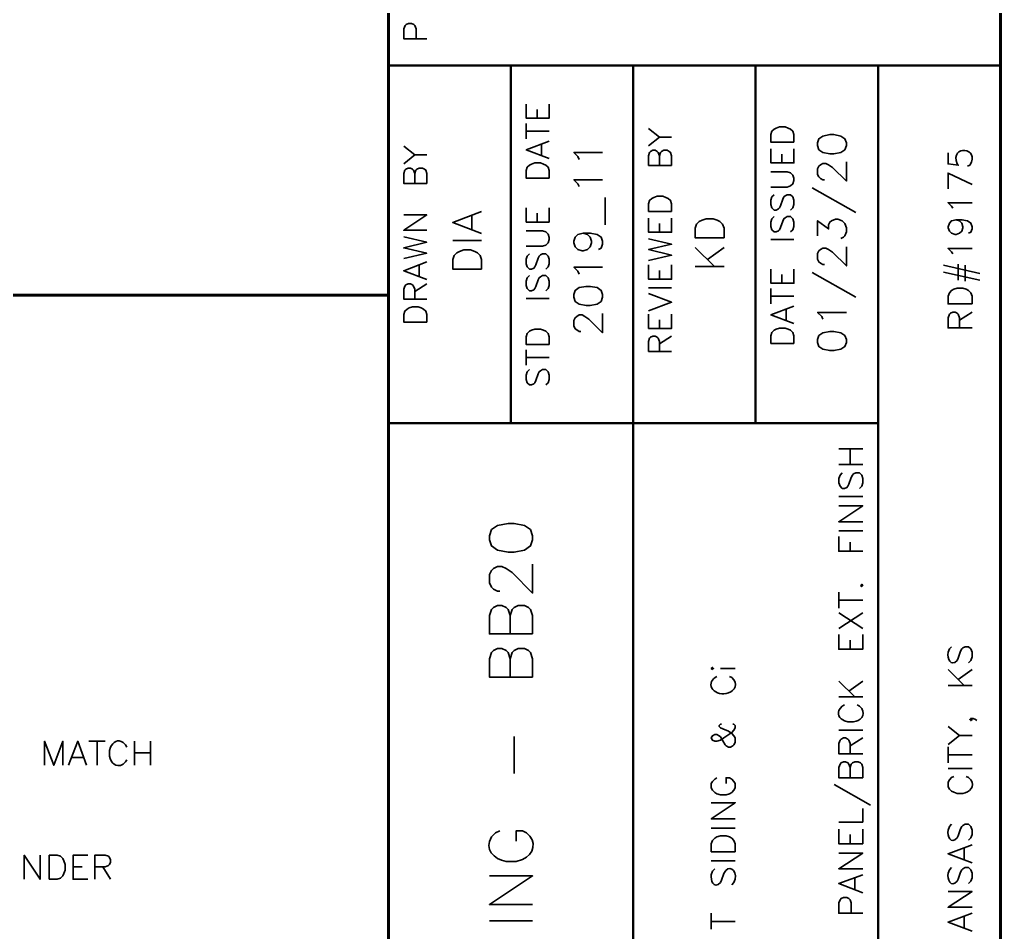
# Model space of a CAD drawing. Header units: inches. Extents: x 5 to 516, y -193 to 129.
# Drawn here: x 135.07 to 147.89, y -113.11 to -101.18 of the extents above; entities that cross this region are included whole.
import ezdxf

# ---------------------------------------------------------------- set-up
doc = ezdxf.new("R2010")
doc.units = ezdxf.units.IN
doc.header["$MEASUREMENT"] = 0
doc.layers.add('PDF4_Geometry', color=7, linetype='Continuous')

msp = doc.modelspace()

# ---------------------------------------------------------------- linework, layer by layer
at = {"layer": 'PDF4_Geometry', "lineweight": 60}
for points in [[(147.8887598, -127.2829903), (147.8887598, -37.2829831), (12.888749, -37.2829831), (12.888749, -127.2829903)], [(139.8887591, -37.2829831), (139.8887591, -127.2829903)], [(139.8887591, -104.7829852), (12.888749, -104.7829852)]]:
    msp.add_lwpolyline(points, dxfattribs=at)
at = {"layer": 'PDF4_Geometry', "lineweight": 35}
for points in [[(140.3887592, -101.4329856), (140.0887591, -101.4329856), (140.0887591, -101.3029856), (140.1054258, -101.2596522), (140.1187591, -101.2463189), (140.1487591, -101.2329855), (140.1887591, -101.2329855), (140.2187591, -101.2463189), (140.2320925, -101.2596522), (140.2487591, -101.3029856), (140.2487591, -101.4329856)], [(141.9887595, -102.2863173), (141.9887595, -102.472984), (141.6887594, -102.472984), (141.6887594, -102.2863173)], [(141.8320924, -102.472984), (141.8320924, -102.3563173)], [(141.6887589, -102.7429849), (141.6887589, -102.5429849)], [(141.6887589, -102.6429839), (141.9887589, -102.6429839)], [(143.2887592, -102.6063187), (143.4320926, -102.7196521)], [(140.0887586, -102.8363195), (140.232092, -102.9496529)], [(141.9887595, -102.999653), (141.6887594, -102.8863197), (141.9887595, -102.7729863)], [(141.8887593, -102.9563181), (141.8887593, -102.8129847)], [(143.2887592, -102.8329864), (143.4320926, -102.719653), (143.5887592, -102.719653)], [(140.0887586, -103.0663187), (140.232092, -102.949652), (140.3887586, -102.949652)], [(142.3820929, -103.0096526), (142.3654262, -102.972986), (142.3120929, -102.9196526), (142.6854263, -102.9196526)], [(143.5887589, -103.0896528), (143.2887589, -103.0896528), (143.2887589, -102.9629861), (143.3020922, -102.9196528), (143.3154255, -102.9063194), (143.3454255, -102.8896528), (143.3754255, -102.8896528), (143.4020922, -102.9063194), (143.4154256, -102.9196528), (143.4320922, -102.9629861), (143.4320922, -103.0896528)], [(143.4320927, -102.9629845), (143.445426, -102.9196511), (143.4587593, -102.9063178), (143.4887593, -102.8896511), (143.5320927, -102.8896511), (143.5587593, -102.9063178), (143.575426, -102.9196511), (143.5887593, -102.9629845), (143.5887593, -103.0896511)], [(145.1887592, -102.872984), (145.1887592, -103.0563174), (144.8887592, -103.0563174), (144.8887592, -102.872984)], [(145.032093, -103.0563174), (145.032093, -102.9429841)], [(147.2054262, -102.9229861), (147.2054262, -103.0696528), (147.3387595, -103.0863194), (147.3254262, -103.0696528)], [(145.5887591, -103.2763186), (145.5687591, -103.2763186), (145.5354257, -103.259652), (145.5154257, -103.239652), (145.4987591, -103.2063186), (145.4987591, -103.1329853), (145.5154257, -103.099652), (145.5354257, -103.079652), (145.5687591, -103.0629853), (145.6054257, -103.0629853), (145.6420924, -103.079652), (145.6954257, -103.1163186), (145.8754257, -103.2929853), (145.8754257, -103.0429853)], [(147.4887596, -103.0863194), (147.4587595, -103.0996528)], [(140.3887592, -103.3229851), (140.0887591, -103.3229851), (140.0887591, -103.1929851), (140.1020925, -103.1496518), (140.1154258, -103.1363184), (140.1454258, -103.1229851), (140.1754258, -103.1229851), (140.2020925, -103.1363184), (140.2154258, -103.1496518), (140.2320925, -103.1929851), (140.2320925, -103.3229851)], [(140.2320921, -103.1929853), (140.2454254, -103.149652), (140.2587587, -103.1363186), (140.2887587, -103.1229853), (140.3320921, -103.1229853), (140.3587587, -103.1363186), (140.3754254, -103.149652), (140.3887587, -103.1929853), (140.3887587, -103.3229853)], [(144.8887595, -103.3729848), (145.1020929, -103.3729848), (145.1454262, -103.3563181), (145.1754262, -103.3296514), (145.1887595, -103.2863181), (145.1887595, -103.2563181), (145.1754262, -103.2163181), (145.1454262, -103.1863181), (145.1020929, -103.1729848), (144.8887595, -103.1729848)], [(147.5187595, -103.3396528), (147.2054262, -103.1896528), (147.2054262, -103.3963195)], [(142.3820929, -103.3663184), (142.3654262, -103.3296517), (142.3120929, -103.2763184), (142.6854263, -103.2763184)], [(144.9320928, -103.4729841), (144.9020928, -103.4996508), (144.8887594, -103.5429841), (144.8887594, -103.5996508), (144.9020928, -103.6429841), (144.9320928, -103.6729841), (144.9587595, -103.6729841), (144.9887595, -103.6563174), (145.0020928, -103.6429841), (145.0154261, -103.6163174), (145.0454261, -103.5296508), (145.0587595, -103.4996508), (145.0754261, -103.4863174), (145.1020928, -103.4729841), (145.1454261, -103.4729841), (145.1754261, -103.4996508), (145.1887595, -103.5429841), (145.1887595, -103.5996508), (145.1754261, -103.6429841), (145.1454261, -103.6729841)], [(145.4287596, -103.3829844), (145.9987597, -103.7063177)], [(142.7220927, -103.8663184), (142.7220927, -103.5096517)], [(147.2654263, -103.6496521), (147.2487596, -103.6196521), (147.2054263, -103.5763187), (147.5187597, -103.5763187)], [(140.3887592, -103.936319), (140.0887591, -103.936319), (140.3887592, -103.7363189), (140.0887591, -103.7363189)], [(141.1054255, -103.9796522), (140.7287588, -103.8363189), (141.1054255, -103.6929855)], [(141.9887595, -103.6429849), (141.9887595, -103.8296515), (141.6887594, -103.8296515), (141.6887594, -103.6429849)], [(141.8320924, -103.8296515), (141.8320924, -103.7129849)], [(140.9787589, -103.9263194), (140.9787589, -103.7463194)], [(143.5887589, -103.7763179), (143.5887589, -103.9629845), (143.2887589, -103.9629845), (143.2887589, -103.7763179)], [(143.4320927, -103.9629845), (143.4320927, -103.8463179)], [(144.9320928, -103.7563195), (144.9020928, -103.7863195), (144.8887594, -103.8296528), (144.8887594, -103.8863195), (144.9020928, -103.9296528), (144.9320928, -103.9563195), (144.9587595, -103.9563195), (144.9887595, -103.9429862), (145.0020928, -103.9296528), (145.0154261, -103.8996528), (145.0454261, -103.8163195), (145.0587595, -103.7863195), (145.0754261, -103.7729862), (145.1020928, -103.7563195), (145.1454261, -103.7563195), (145.1754261, -103.7863195), (145.1887595, -103.8296528), (145.1887595, -103.8863195), (145.1754261, -103.9296528), (145.1454261, -103.9563195)], [(145.4987593, -104.0096527), (145.4987593, -103.812986), (145.6420927, -103.9196527), (145.6420927, -103.8663194), (145.6587593, -103.8296527), (145.6787593, -103.812986), (145.7320927, -103.792986), (145.765426, -103.792986), (145.8187593, -103.812986), (145.855426, -103.8496527), (145.875426, -103.902986), (145.875426, -103.9563194), (145.855426, -104.0096527), (145.8387594, -104.0263194), (145.8020927, -104.042986)], [(147.3087596, -103.7996511), (147.3554262, -103.8129844), (147.3854262, -103.8429844), (147.3987596, -103.8896511), (147.3987596, -103.9029844), (147.3854262, -103.9496511), (147.3554262, -103.9763177), (147.3087596, -103.9929844), (147.2954262, -103.9929844), (147.2487596, -103.9763177), (147.2220929, -103.9496511), (147.2054262, -103.9029844), (147.2054262, -103.8896511), (147.2220929, -103.8429844), (147.2487596, -103.8129844), (147.3087596, -103.7996511), (147.3854262, -103.7996511), (147.4587596, -103.8129844), (147.5020929, -103.8429844), (147.5187596, -103.8896511), (147.5187596, -103.9196511), (147.5020929, -103.9629844), (147.4720929, -103.9763177)], [(141.6887589, -104.142984), (141.9020923, -104.142984), (141.9454256, -104.1296507), (141.9754256, -104.0996507), (141.9887589, -104.0563173), (141.9887589, -104.0296507), (141.9754256, -103.9863173), (141.9454256, -103.9563173), (141.9020923, -103.942984), (141.6887589, -103.942984)], [(142.4354258, -103.9729841), (142.4887591, -103.9896508), (142.5254258, -104.0263175), (142.5420925, -104.0796508), (142.5420925, -104.0996508), (142.5254258, -104.1529842), (142.4887591, -104.1863175), (142.4354258, -104.2063175), (142.4187591, -104.2063175), (142.3654258, -104.1863175), (142.3287591, -104.1529842), (142.3120924, -104.0996508), (142.3120924, -104.0796508), (142.3287591, -104.0263175), (142.3654258, -103.9896508), (142.4354258, -103.9729841), (142.5254258, -103.9729841), (142.6154258, -103.9896508), (142.6687591, -104.0263175), (142.6854258, -104.0796508), (142.6854258, -104.1163175), (142.6687591, -104.1696508), (142.6320925, -104.1863175)], [(140.0887586, -104.3063175), (140.3887586, -104.2363175), (140.0887586, -104.1663175), (140.3887586, -104.0929841), (140.0887586, -104.0229841)], [(140.7287589, -104.069652), (141.1054256, -104.069652)], [(143.2887592, -104.3329865), (143.5887592, -104.2629865), (143.2887592, -104.1896531), (143.5887592, -104.1196531), (143.2887592, -104.0463198)], [(144.8887595, -104.0563175), (145.1887595, -104.0563175)], [(141.7320922, -104.242985), (141.7020922, -104.272985), (141.6887588, -104.312985), (141.6887588, -104.3729851), (141.7020922, -104.4129851), (141.7320922, -104.4429851), (141.7587589, -104.4429851), (141.7887589, -104.4296517), (141.8020922, -104.4129851), (141.8154255, -104.3863184), (141.8454255, -104.2996517), (141.8587589, -104.272985), (141.8754255, -104.2563184), (141.9020922, -104.242985), (141.9454255, -104.242985), (141.9754255, -104.272985), (141.9887589, -104.312985), (141.9887589, -104.3729851), (141.9754255, -104.4129851), (141.9454255, -104.4429851)], [(143.898759, -104.1596517), (144.148759, -104.4096517)], [(144.0587593, -104.319652), (144.275426, -104.159652)], [(145.5887591, -104.3829844), (145.5687591, -104.3829844), (145.5354257, -104.3663178), (145.5154257, -104.3496511), (145.4987591, -104.3129844), (145.4987591, -104.2396511), (145.5154257, -104.2063178), (145.5354257, -104.1863178), (145.5687591, -104.1696511), (145.6054257, -104.1696511), (145.6420924, -104.1863178), (145.6954257, -104.2229844), (145.8754257, -104.4029844), (145.8754257, -104.1529844)], [(147.2654263, -104.2463182), (147.2487596, -104.2163182), (147.2054263, -104.1729849), (147.5187597, -104.1729849)], [(140.3887592, -104.5796516), (140.0887591, -104.4663183), (140.3887592, -104.3496516)], [(147.3387592, -104.5896529), (147.3387592, -104.3796529)], [(140.288759, -104.5363183), (140.288759, -104.392985)], [(142.3820929, -104.5096527), (142.3654262, -104.4729861), (142.3120929, -104.4196527), (142.6854263, -104.4196527)], [(143.5887589, -104.3896517), (143.5887589, -104.5763184), (143.2887589, -104.5763184), (143.2887589, -104.3896517)], [(143.4320927, -104.5763184), (143.4320927, -104.4629851)], [(143.898759, -104.4096517), (144.2754257, -104.4096517)], [(145.1887592, -104.4429846), (145.1887592, -104.6296513), (144.8887592, -104.6296513), (144.8887592, -104.4429846)], [(145.4287596, -104.4896519), (145.9987597, -104.8129852)], [(147.1454261, -104.392984), (147.6220928, -104.4996507)], [(147.1454261, -104.4829855), (147.6220928, -104.5896521)], [(147.4287598, -104.6029857), (147.4287598, -104.3929857)], [(140.3887592, -104.8363197), (140.0887591, -104.8363197), (140.0887591, -104.7063197), (140.1020925, -104.6663197), (140.1154258, -104.649653), (140.1454258, -104.6363197), (140.1754258, -104.6363197), (140.2020925, -104.649653), (140.2154258, -104.6663197), (140.2320925, -104.7063197), (140.2320925, -104.8363197)], [(140.2320921, -104.7363187), (140.3887587, -104.6363187)], [(141.7320922, -104.5296519), (141.7020922, -104.5563186), (141.6887588, -104.5996519), (141.6887588, -104.6563186), (141.7020922, -104.6996519), (141.7320922, -104.7296519), (141.7587589, -104.7296519), (141.7887589, -104.7129853), (141.8020922, -104.6996519), (141.8154255, -104.6729853), (141.8454255, -104.5863186), (141.8587589, -104.5563186), (141.8754255, -104.5429853), (141.9020922, -104.5296519), (141.9454255, -104.5296519), (141.9754255, -104.5563186), (141.9887589, -104.5996519), (141.9887589, -104.6563186), (141.9754255, -104.6996519), (141.9454255, -104.7296519)], [(145.032093, -104.6296513), (145.032093, -104.5163179)], [(143.2887592, -104.6896522), (143.5887592, -104.6896522)], [(143.2887592, -104.9896519), (143.5887592, -104.8763186), (143.2887592, -104.7629852)], [(144.8887595, -104.8996522), (144.8887595, -104.6996522)], [(141.6887589, -104.8296516), (141.9887589, -104.8296516)], [(144.8887595, -104.7996511), (145.1887595, -104.7996511)], [(145.1887592, -105.1563186), (144.8887592, -105.0429852), (145.1887592, -104.9296519)], [(145.088759, -105.1163185), (145.088759, -104.9729852)], [(145.568759, -105.0996525), (145.5520924, -105.0629859), (145.498759, -105.0096525), (145.8754257, -105.0096525)], [(147.5187595, -105.2129846), (147.2054262, -105.2129846), (147.2054262, -105.0796513), (147.2220928, -105.0329846), (147.2354262, -105.0196513), (147.2654262, -105.006318), (147.2954262, -105.006318), (147.3254262, -105.0196513), (147.3387595, -105.0329846), (147.3554262, -105.0796513), (147.3554262, -105.2129846)], [(147.355426, -105.1096521), (147.5187594, -105.0063188)], [(142.4020921, -105.2596528), (142.3820921, -105.2596528), (142.3487588, -105.2396528), (142.3287588, -105.2229861), (142.3120921, -105.1863195), (142.3120921, -105.1163195), (142.3287588, -105.0796528), (142.3487588, -105.0629861), (142.3820921, -105.0429861), (142.4187588, -105.0429861), (142.4554254, -105.0629861), (142.5087588, -105.0996528), (142.6854255, -105.2763195), (142.6854255, -105.0263195)], [(143.5887589, -105.0329844), (143.5887589, -105.219651), (143.2887589, -105.219651), (143.2887589, -105.0329844)], [(143.4320927, -105.219651), (143.4320927, -105.1063177)], [(143.5887589, -105.5196524), (143.2887589, -105.5196524), (143.2887589, -105.3896524), (143.3020922, -105.3463191), (143.3154255, -105.3329857), (143.3454255, -105.3196524), (143.3754255, -105.3196524), (143.4020922, -105.3329857), (143.4154256, -105.3463191), (143.4320922, -105.3896524), (143.4320922, -105.5196524)], [(143.4320927, -105.4196531), (143.5887593, -105.3196531)], [(141.6887589, -105.6996519), (141.6887589, -105.4996519)], [(141.6887589, -105.5996526), (141.9887589, -105.5996526)], [(141.7320922, -105.7563196), (141.7020922, -105.7863196), (141.6887588, -105.829653), (141.6887588, -105.8863197), (141.7020922, -105.929653), (141.7320922, -105.9563197), (141.7587589, -105.9563197), (141.7887589, -105.9429863), (141.8020922, -105.929653), (141.8154255, -105.899653), (141.8454255, -105.8129863), (141.8587589, -105.7863196), (141.8754255, -105.7729863), (141.9020922, -105.7563196), (141.9454255, -105.7563196), (141.9754255, -105.7863196), (141.9887589, -105.829653), (141.9887589, -105.8863197), (141.9754255, -105.929653), (141.9454255, -105.9563197)], [(145.7754258, -106.7929849), (146.0887591, -106.7929849)], [(145.9254265, -106.9996534), (145.9254265, -106.7929867)], [(145.7754258, -106.9996534), (146.0887591, -106.9996534)], [(145.8220931, -107.1063191), (145.7920931, -107.1363191), (145.7754264, -107.1796524), (145.7754264, -107.2396524), (145.7920931, -107.2829858), (145.8220931, -107.3129858), (145.8520931, -107.3129858), (145.8820931, -107.2996524), (145.8954264, -107.2829858), (145.9087598, -107.2529858), (145.9387598, -107.1663191), (145.9554264, -107.1363191), (145.9687598, -107.1196524), (145.9987598, -107.1063191), (146.0454264, -107.1063191), (146.0754264, -107.1363191), (146.0887598, -107.1796524), (146.0887598, -107.2396524), (146.0754264, -107.2829858), (146.0454264, -107.3129858)], [(145.7754258, -107.4163201), (146.0887591, -107.4163201)], [(146.0887591, -107.7463185), (145.7754257, -107.7463185), (146.0887591, -107.5363185), (145.7754257, -107.5363185)], [(146.0887591, -108.1329847), (145.7754257, -108.1329847), (145.7754257, -107.9396514)], [(145.7754258, -107.8629855), (146.0887591, -107.8629855)], [(145.9254265, -108.1329847), (145.9254265, -108.0129847)], [(141.3420928, -108.6529857), (141.3154261, -108.6529857), (141.2620928, -108.626319), (141.2354261, -108.5996523), (141.2087594, -108.546319), (141.2087594, -108.436319), (141.2354261, -108.3829856), (141.2620928, -108.356319), (141.3154261, -108.3296523), (141.3687594, -108.3296523), (141.4254261, -108.356319), (141.5054261, -108.4096523), (141.7720928, -108.6796523), (141.7720928, -108.3029856)], [(145.7754258, -108.8763184), (145.7754258, -108.6663184)], [(141.7720923, -109.212985), (141.2087589, -109.212985), (141.2087589, -108.9729849), (141.2354255, -108.8929849), (141.2620922, -108.8663183), (141.3154256, -108.8396516), (141.3687589, -108.8396516), (141.4254256, -108.8663183), (141.4520922, -108.8929849), (141.4787589, -108.9729849), (141.4787589, -109.212985)], [(141.478759, -108.9729845), (141.5054256, -108.8929845), (141.5320923, -108.8663179), (141.5854256, -108.8396512), (141.6654257, -108.8396512), (141.718759, -108.8663179), (141.7454257, -108.8929845), (141.7720923, -108.9729845), (141.7720923, -109.2129846)], [(145.7754258, -108.7729859), (146.0887591, -108.7729859)], [(145.7754258, -109.1429844), (146.0887591, -108.9363177)], [(145.7754258, -108.9363194), (146.0887591, -109.142986)], [(146.0887591, -109.219652), (146.0887591, -109.4129853), (145.7754257, -109.4129853), (145.7754257, -109.219652)], [(145.9254265, -109.4129853), (145.9254265, -109.2929853)], [(147.2487595, -109.3796516), (147.2220928, -109.4096516), (147.2054261, -109.452985)], [(147.3254261, -109.5596517), (147.3387595, -109.5296517), (147.3687595, -109.4396516), (147.3854261, -109.4096516), (147.3987595, -109.392985), (147.4287595, -109.3796516), (147.4720928, -109.3796516), (147.5020928, -109.4096516), (147.5187595, -109.452985), (147.5187595, -109.512985), (147.5020928, -109.5596517), (147.4720928, -109.5896517)], [(141.7720923, -109.7763192), (141.2087589, -109.7763192), (141.2087589, -109.5363191), (141.2354255, -109.4563191), (141.2620922, -109.4296525), (141.3154256, -109.4029858), (141.3687589, -109.4029858), (141.4254256, -109.4296525), (141.4520922, -109.4563191), (141.4787589, -109.5363191), (141.4787589, -109.7763192)], [(141.478759, -109.5363187), (141.5054256, -109.4563187), (141.5320923, -109.4296521), (141.5854256, -109.4029854), (141.6654257, -109.4029854), (141.718759, -109.4296521), (141.7454257, -109.4563187), (141.7720923, -109.5363187), (141.7720923, -109.7763187)], [(144.2287592, -109.6663202), (144.4220925, -109.6663202)], [(147.2054262, -109.6763198), (147.4154262, -109.8863198)], [(147.3387592, -109.8096511), (147.5187592, -109.6763178)], [(144.4054261, -109.8129861), (144.3754261, -109.7829861), (144.3487594, -109.7696528)], [(145.7754258, -109.829652), (145.9854258, -110.0363187)], [(145.9087596, -109.962985), (146.0887596, -109.8296517)], [(147.2054262, -109.8863181), (147.5187596, -109.8863181)], [(145.7754258, -110.0363188), (146.0887591, -110.0363188)], [(145.8520927, -110.1396513), (145.8220927, -110.156318), (145.7920927, -110.186318)], [(146.0754261, -110.186318), (146.0454261, -110.156318), (146.0154261, -110.1396513)], [(144.2420928, -110.3929845), (144.2287595, -110.3929845), (144.2120928, -110.4096512), (144.2120928, -110.4229845), (144.2287595, -110.4396512), (144.2587595, -110.4529845), (144.3320928, -110.4829845), (144.3754262, -110.5129845), (144.4054262, -110.5429845), (144.4220928, -110.5729845), (144.4220928, -110.6329845), (144.4054262, -110.6629845), (144.3920928, -110.6763179), (144.3620928, -110.6929845), (144.3320928, -110.6929845), (144.3020928, -110.6763179), (144.2887595, -110.6629845), (144.2287595, -110.5563179), (144.2120928, -110.5429845), (144.1820928, -110.5263179), (144.1554262, -110.5263179), (144.1254262, -110.5429845), (144.1087595, -110.5729845), (144.1254262, -110.6029845), (144.1554262, -110.6163179), (144.1820928, -110.6163179), (144.2287595, -110.6029845), (144.2720928, -110.5729845), (144.3754262, -110.4996512), (144.4054262, -110.4696512), (144.4220928, -110.4396512), (144.4220928, -110.4096512), (144.4054262, -110.3929845), (144.3920928, -110.3929845)], [(145.8520927, -110.3496513), (145.8954261, -110.3629846), (145.9687594, -110.3629846)], [(147.5020927, -110.3163193), (147.5187593, -110.3329859), (147.5020927, -110.3463193), (147.4887593, -110.3329859), (147.5020927, -110.3163193), (147.5320927, -110.3163193), (147.5620927, -110.3329859), (147.5787594, -110.3463193)], [(145.7754258, -110.4696515), (146.0887591, -110.4696515)], [(147.2054262, -110.4229867), (147.3554262, -110.5396534)], [(135.392092, -110.9296531), (135.392092, -110.6163198), (135.512092, -110.9296531), (135.632092, -110.6163198), (135.632092, -110.9296531)], [(135.7054253, -110.9296531), (135.8254253, -110.6163198), (135.942092, -110.9296531)], [(135.9720921, -110.616319), (136.1820921, -110.616319)], [(136.0787587, -110.616319), (136.0787587, -110.9296523)], [(136.4654258, -110.6929859), (136.4487591, -110.6629859), (136.4187591, -110.6329859)], [(136.5687583, -110.616319), (136.5687583, -110.9296523)], [(136.7754251, -110.616319), (136.7754251, -110.9296523)], [(141.5320927, -111.0363188), (141.5320927, -110.5529855)], [(146.0887591, -110.7796524), (145.7754257, -110.7796524), (145.7754257, -110.6463191), (145.7920924, -110.6029858), (145.8054257, -110.5863191), (145.8354257, -110.5729858), (145.8654257, -110.5729858), (145.8954258, -110.5863191), (145.9087591, -110.6029858), (145.9254258, -110.6463191), (145.9254258, -110.7796524)], [(145.9254265, -110.6763199), (146.0887598, -110.5729866)], [(147.2054262, -110.6596522), (147.3554262, -110.5396522), (147.5187596, -110.5396522)], [(136.2554258, -110.6929859), (136.2420924, -110.7363192), (136.2420924, -110.8096526)], [(136.5687583, -110.7663196), (136.775425, -110.7663196)], [(147.2054262, -110.8963194), (147.2054262, -110.6896528)], [(147.2054262, -110.7929852), (147.5187596, -110.7929852)], [(135.7487585, -110.8263189), (135.8987586, -110.8263189)], [(136.4187591, -110.9163192), (136.4487591, -110.8863192), (136.4654258, -110.8563192)], [(146.0887591, -111.0929866), (145.7754257, -111.0929866), (145.7754257, -110.9596533), (145.7920924, -110.9163199), (145.8054257, -110.8996533), (145.8354257, -110.8863199), (145.8654257, -110.8863199), (145.8954258, -110.8996533), (145.9087591, -110.9163199), (145.9254258, -110.9596533), (145.9254258, -111.0929866)], [(145.9254265, -110.9596519), (145.9387598, -110.9163186), (145.9554265, -110.8996519), (145.9854265, -110.8863186), (146.0287598, -110.8863186), (146.0587598, -110.8996519), (146.0754265, -110.9163186), (146.0887598, -110.9596519), (146.0887598, -111.0929852)], [(147.2054262, -110.9729847), (147.5187596, -110.9729847)], [(144.1820927, -111.0929866), (144.1554261, -111.1096533), (144.1254261, -111.1396533), (144.1087594, -111.1663199), (144.1087594, -111.2263199), (144.1254261, -111.25632), (144.1554261, -111.28632), (144.1820927, -111.3029866), (144.2287594, -111.31632), (144.3020927, -111.31632), (144.3487594, -111.3029866), (144.3754261, -111.28632), (144.4054261, -111.25632), (144.4220927, -111.2263199), (144.4220927, -111.1663199), (144.4054261, -111.1396533), (144.3754261, -111.1096533), (144.3487594, -111.0929866), (144.3020927, -111.0929866), (144.3020927, -111.1663199)], [(147.2787599, -111.0763189), (147.2487599, -111.0896523), (147.2220933, -111.1196523), (147.2054266, -111.1496523), (147.2054266, -111.2096523), (147.2220933, -111.2396523), (147.2487599, -111.2696523), (147.2787599, -111.2829856), (147.3254266, -111.2996523), (147.39876, -111.2996523)], [(147.5020933, -111.1196523), (147.4720933, -111.0896523), (147.4420933, -111.0763189)], [(145.7154265, -111.1829863), (146.1920932, -111.449653)], [(144.4220923, -111.6296518), (144.1087589, -111.6296518), (144.4220923, -111.4196518), (144.1087589, -111.4196518)], [(145.7754258, -111.6729868), (146.0887591, -111.6729868), (146.0887591, -111.4963201)], [(141.3420928, -111.7863189), (141.2887594, -111.8129856), (141.2354261, -111.8663189)], [(141.6920928, -111.8129856), (141.6387595, -111.7863189), (141.5587594, -111.7863189), (141.5587594, -111.9196523)], [(144.108759, -111.7496537), (144.4220923, -111.7496537)], [(146.0887591, -111.7629854), (146.0887591, -111.9563188), (145.7754257, -111.9563188), (145.7754257, -111.7629854)], [(147.2487595, -111.6996524), (147.2220928, -111.7296524), (147.2054261, -111.776319)], [(147.3254261, -111.8796524), (147.3387595, -111.8496524), (147.3687595, -111.7596524), (147.3854261, -111.7296524), (147.3987595, -111.716319), (147.4287595, -111.6996524), (147.4720928, -111.6996524), (147.5020928, -111.7296524), (147.5187595, -111.776319), (147.5187595, -111.836319), (147.5020928, -111.8796524), (147.4720928, -111.9096524)], [(145.9254265, -111.9563188), (145.9254265, -111.8363188)], [(147.5187595, -112.2063188), (147.2054262, -112.0863188), (147.5187595, -111.9696521)], [(147.4154261, -112.1629855), (147.4154261, -112.0129855)], [(135.1254259, -112.4196536), (135.1254259, -112.1063203), (135.3320926, -112.4196536), (135.3320926, -112.1063203)], [(135.9587587, -112.4196536), (135.7654254, -112.4196536), (135.7654254, -112.1063203), (135.9587587, -112.1063203)], [(136.0487591, -112.4196536), (136.0487591, -112.1063203), (136.1820924, -112.1063203), (136.2254258, -112.1196536), (136.2420924, -112.1363203), (136.2554258, -112.1663203), (136.2554258, -112.1963203), (136.2420924, -112.2263203), (136.2254258, -112.2396536), (136.1820924, -112.2563203), (136.0487591, -112.2563203)], [(141.4254261, -112.1863189), (141.5587594, -112.1863189), (141.6387595, -112.1596523)], [(144.108759, -112.1796532), (144.4220923, -112.1796532)], [(146.0887591, -112.2829858), (145.7754257, -112.2829858), (146.0887591, -112.0763191), (145.7754257, -112.0763191)], [(135.7654254, -112.2563202), (135.8820921, -112.2563202)], [(136.1520916, -112.2563202), (136.2554249, -112.4196535)], [(144.1554263, -112.2829858), (144.1254263, -112.3129858), (144.1087596, -112.3596524)], [(147.2487595, -112.2663198), (147.2220928, -112.2963198), (147.2054261, -112.3396531)], [(147.3254261, -112.4463198), (147.3387595, -112.4163198), (147.3687595, -112.3263198), (147.3854261, -112.2963198), (147.3987595, -112.2829864), (147.4287595, -112.2663198), (147.4720928, -112.2663198), (147.5020928, -112.2963198), (147.5187595, -112.3396531), (147.5187595, -112.3996531), (147.5020928, -112.4463198), (147.4720928, -112.4763198)], [(141.7720923, -112.7496538), (141.2087589, -112.7496538), (141.7720923, -112.3763204), (141.2087589, -112.3763204)], [(144.2287596, -112.4629858), (144.242093, -112.4329858), (144.272093, -112.3429858)], [(144.422093, -112.4163191), (144.4054263, -112.4629858), (144.3754263, -112.4929858)], [(146.0887591, -112.5963199), (145.7754257, -112.4763199), (146.0887591, -112.3596532)], [(145.9854257, -112.552985), (145.9854257, -112.4029849)], [(147.5187595, -112.786319), (147.2054262, -112.786319), (147.5187595, -112.5796523), (147.2054262, -112.5796523)], [(146.0887591, -112.8629859), (145.7754257, -112.8629859), (145.7754257, -112.7296526), (145.7920924, -112.6863193), (145.8054257, -112.6696526), (145.8354257, -112.6563193), (145.8820924, -112.6563193), (145.9087591, -112.6696526), (145.9254258, -112.6863193), (145.9387591, -112.7296526), (145.9387591, -112.8629859)], [(141.2087589, -112.9629853), (141.7720923, -112.9629853)], [(144.108759, -113.0729859), (144.108759, -112.8629859)], [(144.108759, -112.9696517), (144.4220923, -112.9696517)], [(147.5187595, -113.0996532), (147.2054262, -112.9796532), (147.5187595, -112.8629865)], [(147.4154261, -113.0563182), (147.4154261, -112.9063182)]]:
    msp.add_lwpolyline(points, dxfattribs=at)
at = {"layer": 'PDF4_Geometry', "lineweight": 50}
for points in [[(139.8887591, -101.7829849), (147.8887598, -101.7829849)], [(141.4887594, -101.7829849), (141.4887594, -106.459652)], [(143.0887589, -101.7829849), (143.0887589, -123.2829866)], [(144.6887592, -101.7829849), (144.6887592, -106.459652)], [(146.2887595, -101.7829849), (146.2887595, -106.459652)], [(139.8887591, -106.4596515), (146.2887595, -106.4596515), (146.2887595, -123.2829866)]]:
    msp.add_lwpolyline(points, dxfattribs=at)
at = {"layer": 'PDF4_Geometry', "lineweight": 35}
for points in [[(145.1887592, -102.7863182), (144.8887592, -102.7863182), (144.8887592, -102.6863182), (144.9020925, -102.6429848), (144.9320925, -102.6163182), (144.9587592, -102.5996515), (145.0020925, -102.5863182), (145.0754259, -102.5863182), (145.1154259, -102.5996515), (145.1454259, -102.6163182), (145.1754259, -102.6429848), (145.1887592, -102.6863182)], [(145.4987593, -102.8296515), (145.515426, -102.8829848), (145.5687593, -102.9196515), (145.6587593, -102.9363181), (145.7120927, -102.9363181), (145.8020927, -102.9196515), (145.855426, -102.8829848), (145.875426, -102.8296515), (145.875426, -102.7929848), (145.855426, -102.7396515), (145.8020927, -102.7063181), (145.7120927, -102.6863181), (145.6587593, -102.6863181), (145.5687593, -102.7063181), (145.515426, -102.7396515), (145.4987593, -102.7929848)], [(141.9887595, -103.2563194), (141.6887594, -103.2563194), (141.6887594, -103.1563194), (141.7020928, -103.1129861), (141.7320928, -103.0863194), (141.7587594, -103.0729861), (141.8020928, -103.0563194), (141.8754261, -103.0563194), (141.9154261, -103.0729861), (141.9454261, -103.0863194), (141.9754261, -103.1129861), (141.9887595, -103.1563194)], [(143.5887589, -103.6896521), (143.2887589, -103.6896521), (143.2887589, -103.5896521), (143.3020922, -103.5463188), (143.3320922, -103.5196521), (143.3587589, -103.5063188), (143.4020922, -103.4896521), (143.4754256, -103.4896521), (143.5154256, -103.5063188), (143.5454256, -103.5196521), (143.5754256, -103.5463188), (143.5887589, -103.5896521)], [(144.2754257, -104.0363183), (143.898759, -104.0363183), (143.898759, -103.9096516), (143.9154256, -103.8563183), (143.9520923, -103.8196516), (143.988759, -103.8029849), (144.0420923, -103.7863183), (144.1320923, -103.7863183), (144.1854256, -103.8029849), (144.2220923, -103.8196516), (144.2554257, -103.8563183), (144.2754257, -103.9096516)], [(141.1054255, -104.4429854), (140.7287588, -104.4429854), (140.7287588, -104.3196521), (140.7487588, -104.2663187), (140.7820922, -104.229652), (140.8187588, -104.2129854), (140.8720922, -104.1929854), (140.9620922, -104.1929854), (141.0154255, -104.2129854), (141.0520922, -104.229652), (141.0854255, -104.2663187), (141.1054255, -104.3196521)], [(142.3120924, -104.8129856), (142.328759, -104.866319), (142.3820924, -104.9029856), (142.4720924, -104.9196523), (142.5254257, -104.9196523), (142.6154257, -104.9029856), (142.6687591, -104.866319), (142.6854257, -104.8129856), (142.6854257, -104.776319), (142.6687591, -104.7229856), (142.6154257, -104.686319), (142.5254257, -104.6696523), (142.4720924, -104.6696523), (142.3820924, -104.686319), (142.328759, -104.7229856), (142.3120924, -104.776319)], [(147.5187595, -104.8996522), (147.2054262, -104.8996522), (147.2054262, -104.7963188), (147.2220928, -104.7529855), (147.2487595, -104.7229855), (147.2787595, -104.7063188), (147.3254262, -104.6929855), (147.3987595, -104.6929855), (147.4420928, -104.7063188), (147.4720928, -104.7229855), (147.5020929, -104.7529855), (147.5187595, -104.7963188)], [(140.3887592, -105.1363177), (140.0887591, -105.1363177), (140.0887591, -105.0363177), (140.1020925, -104.9929844), (140.1320925, -104.9663177), (140.1587591, -104.949651), (140.2020925, -104.9363177), (140.2754258, -104.9363177), (140.3154258, -104.949651), (140.3454258, -104.9663177), (140.3754258, -104.9929844), (140.3887592, -105.0363177)], [(141.9887595, -105.4296527), (141.6887594, -105.4296527), (141.6887594, -105.3296527), (141.7020928, -105.2863193), (141.7320928, -105.2563193), (141.7587594, -105.242986), (141.8020928, -105.2296527), (141.8754261, -105.2296527), (141.9154261, -105.242986), (141.9454261, -105.2563193), (141.9754261, -105.2863193), (141.9887595, -105.3296527)], [(145.1887592, -105.4163199), (144.8887592, -105.4163199), (144.8887592, -105.3163199), (144.9020925, -105.2729865), (144.9320925, -105.2429865), (144.9587592, -105.2296532), (145.0020925, -105.2163199), (145.0754259, -105.2163199), (145.1154259, -105.2296532), (145.1454259, -105.2429865), (145.1754259, -105.2729865), (145.1887592, -105.3163199)], [(145.4987593, -105.4029854), (145.515426, -105.4563187), (145.5687593, -105.4896521), (145.6587593, -105.5096521), (145.7120927, -105.5096521), (145.8020927, -105.4896521), (145.855426, -105.4563187), (145.875426, -105.4029854), (145.875426, -105.3663187), (145.855426, -105.3129854), (145.8020927, -105.2763187), (145.7120927, -105.2596521), (145.6587593, -105.2596521), (145.5687593, -105.2763187), (145.515426, -105.3129854), (145.4987593, -105.3663187)], [(141.2087589, -107.9829857), (141.2354256, -108.0629858), (141.3154256, -108.1163191), (141.4520923, -108.1429858), (141.5320923, -108.1429858), (141.6654256, -108.1163191), (141.7454256, -108.0629858), (141.7720923, -107.9829857), (141.7720923, -107.9296524), (141.7454256, -107.8496524), (141.6654256, -107.7963191), (141.5320923, -107.7696524), (141.4520923, -107.7696524), (141.3154256, -107.7963191), (141.2354256, -107.8496524), (141.2087589, -107.9296524)], [(146.0587595, -108.5796519), (146.0754261, -108.5929853), (146.0887595, -108.5796519), (146.0754261, -108.5629853)], [(144.1254258, -109.679653), (144.1387591, -109.6663197), (144.1254258, -109.649653), (144.1087591, -109.6663197)], [(144.4220923, -112.0596513), (144.1087589, -112.0596513), (144.1087589, -111.956318), (144.1254256, -111.9129846), (144.1554256, -111.8829846), (144.1820923, -111.866318), (144.228759, -111.8529846), (144.3020923, -111.8529846), (144.348759, -111.866318), (144.3754256, -111.8829846), (144.4054256, -111.9129846), (144.4220923, -111.956318)], [(135.4520929, -112.4196536), (135.4520929, -112.1063203), (135.5554262, -112.1063203), (135.6020929, -112.1196536), (135.6320929, -112.1496536), (135.6454263, -112.1796536), (135.6620929, -112.2263203), (135.6620929, -112.2996536), (135.6454263, -112.342987), (135.6320929, -112.372987), (135.6020929, -112.402987), (135.5554262, -112.4196536)]]:
    msp.add_lwpolyline(points, close=True, dxfattribs=at)
msp.add_ellipse((144.2649213, -109.8744122), major_axis=(-0.1609282, 0.0020239), ratio=0.7559185164, start_param=5.2625129171, end_param=8.0965617411, dxfattribs=at)
for points in [[(147.3254262, -103.0696528), (147.2193151, -102.8112083), (147.6392596, -102.8529305), (147.4887596, -103.0863194)], [(147.2054261, -109.452985), (147.1944817, -109.5326517), (147.2339261, -109.6491517), (147.3254261, -109.5596517)], [(144.3020927, -109.9929861), (144.386315, -109.976875), (144.4677594, -109.8982083), (144.4054261, -109.8129861)], [(145.7920927, -110.186318), (145.7413149, -110.2543735), (145.7848149, -110.3210402), (145.8520927, -110.3496513)], [(145.9687594, -110.3629846), (146.0596483, -110.3475402), (146.1273705, -110.2811513), (146.0754261, -110.186318)], [(136.4187591, -110.6329859), (136.3507035, -110.5822081), (136.2840369, -110.6257081), (136.2554258, -110.6929859)], [(136.2420924, -110.8096526), (136.2574813, -110.9005415), (136.3239258, -110.9682637), (136.4187591, -110.9163192)], [(147.39876, -111.2996523), (147.4840933, -111.2799856), (147.5641489, -111.2075967), (147.5020933, -111.1196523)], [(141.6387595, -112.1596523), (141.795315, -112.1033189), (141.8340372, -111.9150967), (141.6920928, -111.8129856)], [(147.2054261, -111.776319), (147.1937595, -111.8555968), (147.2363706, -111.9678191), (147.3254261, -111.8796524)], [(141.2354261, -111.8663189), (141.134315, -112.0252078), (141.2665928, -112.1598189), (141.4254261, -112.1863189)], [(144.272093, -112.3429858), (144.3351485, -112.2171524), (144.4434263, -112.293208), (144.422093, -112.4163191)], [(144.1087596, -112.3596524), (144.0974263, -112.4343747), (144.138093, -112.5515969), (144.2287596, -112.4629858)], [(147.2054261, -112.3396531), (147.1944817, -112.4193198), (147.2339261, -112.5358198), (147.3254261, -112.4463198)]]:
    msp.add_open_spline(points, degree=3, dxfattribs=at)

doc.saveas('drawing.dxf')
